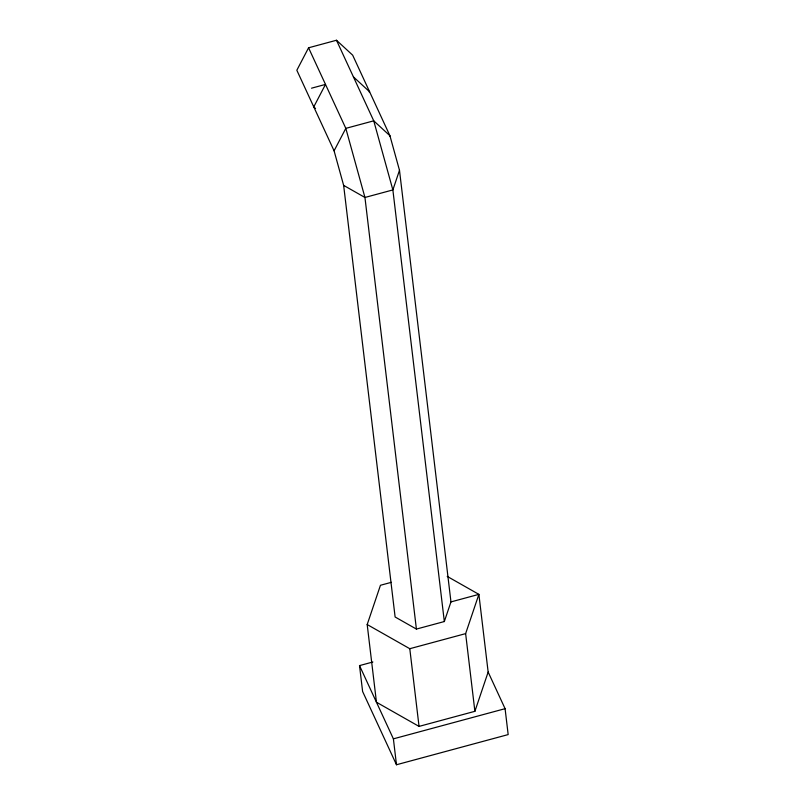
<?xml version="1.0" encoding="UTF-8"?>
<svg xmlns="http://www.w3.org/2000/svg" width="805" height="805" viewBox="0 0 805 805"><rect width="100%" height="100%" fill="white"/><g stroke="black" fill="none" stroke-linecap="round" stroke-linejoin="round"><path stroke-width="1.21" d="M399.491 170.298L392.87 189.93L444.33 621.54L416.406 629.077L395.114 616.992L343.644 185.381L334.085 150.827L296.834 70.256L308.567 47.797L336.48 40.25L352.671 55.173L389.932 135.743L399.491 170.298L450.961 601.909L444.33 621.54M447.218 576.39L478.884 594.362L488.152 672.054L474.89 711.318L419.043 726.402L376.458 702.232L367.191 624.539L380.453 585.275L391.371 582.327M474.89 711.318L465.632 633.626L478.884 594.362L450.961 601.909M334.085 150.827L345.818 128.367L373.741 120.831L389.932 135.743L389.65 136.287M369.324 92.334L369.606 91.79L353.415 76.878M311.535 88.188L325.502 84.414L313.769 106.874L315.56 108.534M367.191 624.539L409.785 648.709L465.632 633.626M488.152 672.054L505.087 708.682L508.166 734.583L396.483 764.75L362.612 691.495L359.523 665.604L372.876 661.992M359.523 665.604L393.393 738.849L505.087 708.682M343.644 185.381L364.947 197.467L392.87 189.93L373.741 120.831L336.48 40.25M308.567 47.797L345.818 128.367L364.947 197.467L416.406 629.077M409.785 648.709L419.043 726.402M393.393 738.849L396.483 764.75"/></g></svg>
